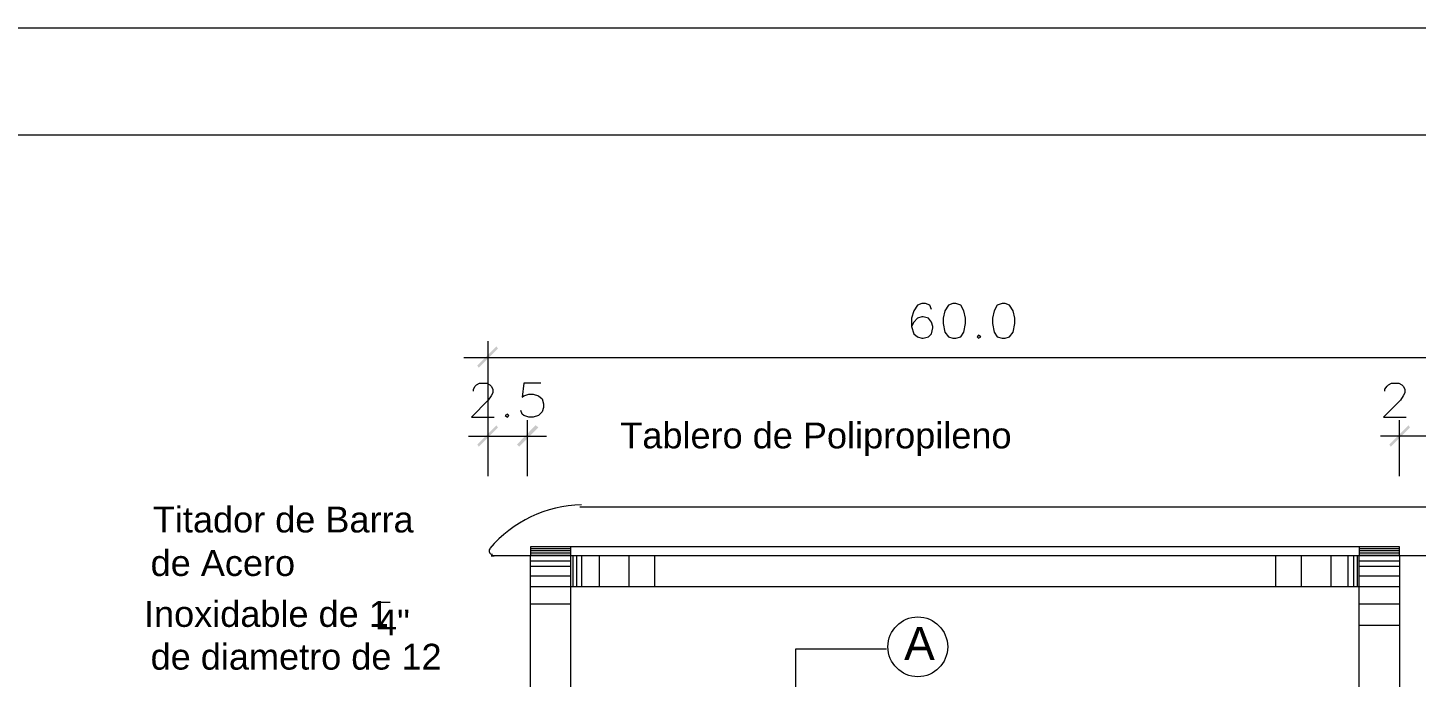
# Model space of a CAD drawing. Header units: inches. Extents: x 0.13 to 4.47, y 0.19 to 3.07.
# Drawn here: x 1.353 to 2.228, y 2.661 to 3.07 of the extents above; entities that cross this region are included whole.
import ezdxf

# ---------------------------------------------------------------- set-up
doc = ezdxf.new("R2010")
doc.units = ezdxf.units.IN
doc.header["$MEASUREMENT"] = 0
for name, color, linetype in [('PDF_PDF5_PDF12_PDF11_0', 7, 'Continuous'), ('PDF_PDF5_PDF12_PDF11_cotas', 7, 'Continuous'), ('PDF_PDF5_PDF12_PDF11_PIEZAS', 7, 'Continuous'), ('PDF_PDF5_PDF12_PDF11_TEXTO', 7, 'Continuous'), ('PDF_Texto', 7, 'Continuous')]:
    doc.layers.add(name, color=color, linetype=linetype)
doc.styles.add('PDF Arial', font='arial.ttf')

msp = doc.modelspace()

# ---------------------------------------------------------------- linework, layer by layer
at = {"layer": 'PDF_PDF5_PDF12_PDF11_0', "lineweight": 13}
for points in [[(1.92246, 2.89275), (1.92153, 2.89553), (1.91875, 2.89646), (1.91642, 2.89646), (1.91364, 2.89553), (1.91132, 2.89182), (1.90992, 2.88717), (1.90992, 2.88207), (1.91132, 2.87742), (1.91364, 2.87556), (1.91642, 2.87464), (1.91735, 2.87464), (1.9206, 2.87556), (1.92246, 2.87742), (1.92339, 2.88114), (1.92339, 2.88207), (1.92246, 2.88485), (1.9206, 2.88717), (1.91735, 2.8881), (1.91642, 2.8881), (1.91364, 2.88717), (1.91132, 2.88485), (1.90992, 2.88207)], [(1.63407, 2.8412), (1.63407, 2.84259), (1.635, 2.84445), (1.63593, 2.84538), (1.63778, 2.84631), (1.64243, 2.84631), (1.64429, 2.84538), (1.64521, 2.84445), (1.64614, 2.84259), (1.64614, 2.84027), (1.64521, 2.83841), (1.64336, 2.83563), (1.63268, 2.82495), (1.64707, 2.82495)], [(1.67633, 2.84631), (1.66565, 2.84631), (1.66472, 2.83748), (1.66565, 2.83841), (1.6689, 2.83934), (1.67169, 2.83934), (1.67494, 2.83841), (1.67726, 2.83656), (1.67819, 2.8333), (1.67819, 2.83098), (1.67726, 2.8282), (1.67494, 2.82587), (1.67169, 2.82495), (1.6689, 2.82495), (1.66565, 2.82587), (1.66472, 2.8268), (1.66379, 2.82912)], [(2.20807, 2.8412), (2.20807, 2.84259), (2.20946, 2.84445), (2.21039, 2.84538), (2.21225, 2.84631), (2.21689, 2.84631), (2.21875, 2.84538), (2.21968, 2.84445), (2.22061, 2.84259), (2.22061, 2.84027), (2.21968, 2.83841), (2.21782, 2.83563), (2.20714, 2.82495), (2.22153, 2.82495)]]:
    msp.add_lwpolyline(points, dxfattribs=at)
for points in [[(1.93593, 2.89646), (1.93314, 2.89553), (1.93082, 2.89182), (1.92989, 2.88717), (1.92989, 2.88392), (1.93082, 2.87835), (1.93314, 2.87556), (1.93593, 2.87464), (1.93779, 2.87464), (1.94104, 2.87556), (1.94289, 2.87835), (1.94382, 2.88392), (1.94382, 2.88717), (1.94289, 2.89182), (1.94104, 2.89553), (1.93779, 2.89646)], [(1.96704, 2.89646), (1.96379, 2.89553), (1.96194, 2.89182), (1.96101, 2.88717), (1.96101, 2.88392), (1.96194, 2.87835), (1.96379, 2.87556), (1.96704, 2.87464), (1.9689, 2.87464), (1.97169, 2.87556), (1.97401, 2.87835), (1.97494, 2.88392), (1.97494, 2.88717), (1.97401, 2.89182), (1.97169, 2.89553), (1.9689, 2.89646)], [(1.95218, 2.87649), (1.95125, 2.87556), (1.95218, 2.87464), (1.95358, 2.87556)], [(1.65543, 2.8268), (1.65404, 2.82587), (1.65543, 2.82495), (1.65636, 2.82587)]]:
    msp.add_lwpolyline(points, close=True, dxfattribs=at)
at = {"layer": 'PDF_PDF5_PDF12_PDF11_0', "lineweight": 5}
for points in [[(1.64336, 2.80405), (1.64336, 2.87278)], [(1.62803, 2.86256), (2.25729, 2.86256)], [(1.64336, 2.78779), (1.64336, 2.82309)], [(1.66797, 2.78779), (1.66797, 2.82309)], [(2.21736, 2.78779), (2.21736, 2.82309)], [(1.63082, 2.81287), (1.64336, 2.81287), (1.66797, 2.81287), (1.68004, 2.81287)], [(2.25451, 2.81287), (2.24243, 2.81287), (2.21736, 2.81287), (2.20528, 2.81287)], [(2.23732, 2.76829), (1.70094, 2.76829)], [(2.24243, 2.76318), (2.24243, 2.73764), (1.64521, 2.73764), (1.64707, 2.73764)], [(2.19181, 2.74321), (2.19181, 2.7381), (2.21736, 2.7381), (2.21736, 2.74321), (1.66983, 2.74321), (1.66983, 2.7381), (1.69537, 2.7381), (1.69537, 2.74321)], [(1.66983, 2.74228), (1.69537, 2.74228)], [(1.66983, 2.74089), (1.69537, 2.74089)], [(1.66983, 2.7395), (1.69537, 2.7395)], [(1.69026, 2.14367), (1.68515, 2.14367), (1.68515, 2.43392), (1.66983, 2.43392), (1.66983, 2.14878), (1.66983, 2.73764)], [(1.69537, 2.64754), (1.69537, 2.73764)], [(1.69676, 2.71813), (1.69676, 2.73764)], [(1.69908, 2.71813), (1.69908, 2.73764)], [(1.70234, 2.71813), (1.70234, 2.73764)], [(1.71348, 2.71813), (1.71348, 2.73764)], [(1.73206, 2.71813), (1.73206, 2.73764)], [(1.74831, 2.71813), (1.74831, 2.73764)], [(2.13934, 2.71813), (2.13934, 2.73764)], [(2.15559, 2.71813), (2.15559, 2.73764)], [(2.17417, 2.71813), (2.17417, 2.73764)], [(2.18485, 2.71813), (2.18485, 2.73764)], [(2.18856, 2.71813), (2.18856, 2.73764)], [(2.19088, 2.71813), (2.19088, 2.73764)], [(2.19181, 2.74228), (2.21736, 2.74228)], [(2.19181, 2.74089), (2.21736, 2.74089)], [(2.19181, 2.7395), (2.21736, 2.7395)], [(2.21736, 2.73764), (2.21736, 2.52819), (2.21736, 2.01921), (2.19181, 2.01921), (2.19181, 2.52819), (2.19181, 2.73764)], [(1.66983, 2.73439), (1.69537, 2.73439)], [(1.66983, 2.73114), (1.69537, 2.73114)], [(2.19181, 2.73439), (2.21736, 2.73439)], [(2.19181, 2.73114), (2.21736, 2.73114)], [(1.66983, 2.7251), (1.69537, 2.7251)], [(2.19181, 2.7251), (2.21736, 2.7251)], [(2.21736, 2.71813), (2.19181, 2.71813), (1.69537, 2.71813), (1.66983, 2.71813)], [(1.66983, 2.70745), (1.69537, 2.70745)], [(2.19181, 2.70745), (2.21736, 2.70745)], [(2.19181, 2.69398), (2.21736, 2.69398)], [(1.83701, 2.63919), (1.83701, 2.67912), (1.89413, 2.67912)]]:
    msp.add_lwpolyline(points, dxfattribs=at)
msp.add_circle((1.91387, 2.68028), 0.01881, dxfattribs=at)
for centre, radius, start, end in [((1.70396, 2.69097), 0.07872, 91.46125, 139.30085), ((1.64591, 2.74066), 0.00209, 141.93982, 270.00207)]:
    msp.add_arc(centre, radius, start, end, dxfattribs=at)
at = {"layer": 'PDF_PDF5_PDF12_PDF11_0', "transparency": 33554559}
for points in [[(1.64847, 2.86953), (1.63732, 2.85606), (1.63639, 2.85745)], [(1.64939, 2.86813), (1.64847, 2.86953), (1.63732, 2.85606)], [(1.63639, 2.80776), (1.63732, 2.80637), (1.64847, 2.81984)], [(1.63732, 2.80637), (1.64847, 2.81984), (1.64939, 2.81844)], [(1.67308, 2.81984), (1.66286, 2.80637), (1.66147, 2.80776)], [(1.67494, 2.81844), (1.67308, 2.81984), (1.66286, 2.80637)], [(2.21085, 2.80776), (2.21178, 2.80637), (2.22293, 2.81984)], [(2.21178, 2.80637), (2.22293, 2.81984), (2.22386, 2.81844)]]:
    msp.add_solid(points, dxfattribs=at)
at = {"layer": 'PDF_PDF5_PDF12_PDF11_cotas', "lineweight": 5}
msp.add_lwpolyline([(0.19814, 3.00281), (4.407, 3.00281), (4.407, 0.2531), (0.19814, 0.2531)], close=True, dxfattribs=at)
at = {"layer": 'PDF_PDF5_PDF12_PDF11_PIEZAS', "lineweight": 5}
msp.add_lwpolyline([(4.47434, 3.07015), (4.47434, 0.18576), (0.13081, 0.18576), (0.13081, 3.07015)], close=True, dxfattribs=at)
at = {"layer": 'PDF_PDF5_PDF12_PDF11_TEXTO', "lineweight": 13}
msp.add_lwpolyline([(1.57323, 2.70838), (1.58159, 2.70838)], dxfattribs=at)

# ---------------------------------------------------------------- texts
at = {"layer": 'PDF_Texto', "attachment_point": 7, "style": 'PDF Arial'}
for s, insert, char_height in [('Tablero de Polipropileno ', (1.72648, 2.80037), 0.0162756), ('Titador de Barra', (1.43205, 2.75208), 0.0162756), ('de Acero', (1.43066, 2.72468), 0.016276), ('Inoxidable de 1', (1.42648, 2.69263), 0.0162756), ('4"', (1.57323, 2.68752), 0.016276), ('A', (1.90526, 2.67207), 0.02072), ('de diametro de 12', (1.43066, 2.6657), 0.0162756)]:
    msp.add_mtext(s, dxfattribs=dict(at, insert=insert, char_height=char_height))

doc.saveas('drawing.dxf')
